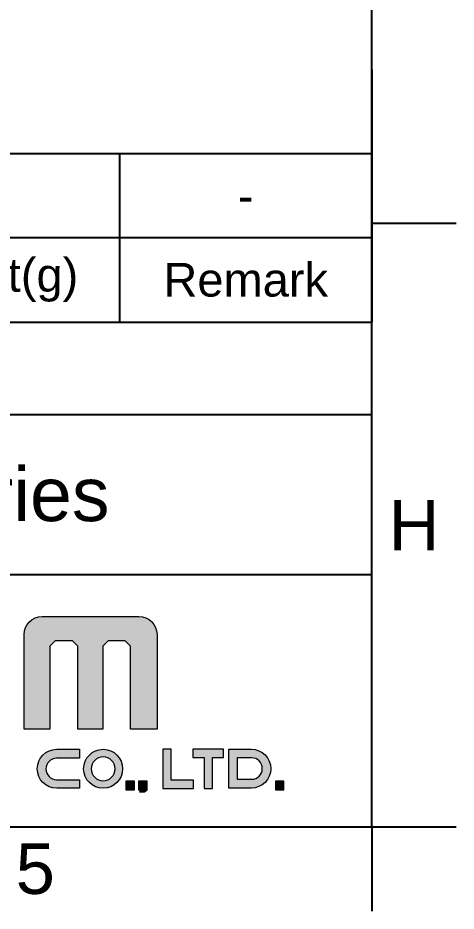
# Model space of a CAD drawing. Header units: millimetres. Extents: x 935 to 1985, y 2093 to 3578.
# Drawn here: x 1855.1 to 1985.3, y 2093.5 to 2358.8 of the extents above; entities that cross this region are included whole.
import ezdxf

# ---------------------------------------------------------------- set-up
doc = ezdxf.new("R2010")
doc.units = ezdxf.units.MM
doc.header["$LTSCALE"] = 0.1
doc.layers.add('FORM', color=7, linetype='Continuous')
doc.layers.add('TEXT', color=2, linetype='Continuous')
doc.styles.get("Standard").update_dxf_attribs({"font": 'arial_0.ttf'})

msp = doc.modelspace()

# ---------------------------------------------------------------- hatches: boundary and pattern name
at = {"layer": 'TEXT'}
h = msp.add_hatch(color=2, dxfattribs=at)
h.dxf.hatch_style = 2
edge = h.paths.add_edge_path()
edge.add_spline(control_points=[(1891.079, 2180.988), (1891.079, 2180.988), (1862.316, 2180.988), (1862.316, 2180.988), (1859.358, 2180.988), (1856.962, 2178.608), (1856.962, 2175.672), (1856.962, 2175.672), (1856.962, 2147.511), (1856.962, 2147.511), (1856.962, 2147.511), (1864.605, 2147.511), (1864.605, 2147.511), (1864.605, 2147.511), (1864.605, 2172.185), (1864.605, 2172.185), (1864.605, 2172.185), (1866.193, 2173.787), (1866.193, 2173.787), (1866.193, 2173.787), (1871.318, 2173.787), (1871.318, 2173.787), (1871.318, 2173.787), (1872.915, 2172.185), (1872.915, 2172.185), (1872.915, 2172.185), (1872.915, 2147.511), (1872.915, 2147.511), (1872.915, 2147.511), (1880.297, 2147.511), (1880.297, 2147.511), (1880.297, 2147.511), (1880.297, 2172.185), (1880.297, 2172.185), (1880.297, 2172.185), (1881.911, 2173.787), (1881.911, 2173.787), (1881.911, 2173.787), (1887.016, 2173.787), (1887.016, 2173.787), (1887.016, 2173.787), (1888.606, 2172.185), (1888.606, 2172.185), (1888.606, 2172.185), (1888.606, 2147.511), (1888.606, 2147.511), (1888.606, 2147.511), (1896.433, 2147.511), (1896.433, 2147.511), (1896.433, 2147.511), (1896.433, 2175.672), (1896.433, 2175.672), (1896.433, 2178.608), (1894.027, 2180.988), (1891.079, 2180.988)], knot_values=[0, 0, 0, 0, 1, 1, 1, 2, 2, 2, 3, 3, 3, 4, 4, 4, 5, 5, 5, 6, 6, 6, 7, 7, 7, 8, 8, 8, 9, 9, 9, 10, 10, 10, 11, 11, 11, 12, 12, 12, 13, 13, 13, 14, 14, 14, 15, 15, 15, 16, 16, 16, 17, 17, 17, 18, 18, 18, 18], degree=3, periodic=0)
h = msp.add_hatch(color=2, dxfattribs=at)
h.dxf.hatch_style = 2
edge = h.paths.add_edge_path()
edge.add_spline(control_points=[(1860.873, 2135.752), (1860.873, 2132.556), (1863.461, 2129.959), (1866.665, 2129.959), (1866.665, 2129.959), (1873.361, 2129.959), (1873.361, 2129.959), (1873.361, 2129.959), (1873.361, 2132.515), (1873.361, 2132.515), (1873.361, 2132.515), (1866.622, 2132.515), (1866.622, 2132.515), (1864.856, 2132.515), (1863.43, 2133.943), (1863.43, 2135.705), (1863.43, 2137.478), (1864.856, 2138.901), (1866.622, 2138.901), (1866.622, 2138.901), (1873.361, 2138.901), (1873.361, 2138.901), (1873.361, 2138.901), (1873.361, 2141.545), (1873.361, 2141.545), (1873.361, 2141.545), (1866.665, 2141.545), (1866.665, 2141.545), (1863.461, 2141.545), (1860.873, 2138.956), (1860.873, 2135.752)], knot_values=[0, 0, 0, 0, 1, 1, 1, 2, 2, 2, 3, 3, 3, 4, 4, 4, 5, 5, 5, 6, 6, 6, 7, 7, 7, 8, 8, 8, 9, 9, 9, 10, 10, 10, 10], degree=3, periodic=0)
h = msp.add_hatch(color=2, dxfattribs=at)
h.dxf.hatch_style = 2
edge = h.paths.add_edge_path()
edge.add_spline(control_points=[(1880.431, 2141.545), (1877.231, 2141.545), (1874.639, 2138.953), (1874.639, 2135.752), (1874.639, 2132.556), (1877.231, 2129.963), (1880.431, 2129.963), (1883.63, 2129.963), (1886.223, 2132.556), (1886.223, 2135.752), (1886.223, 2138.953), (1883.63, 2141.545), (1880.431, 2141.545)], knot_values=[0, 0, 0, 0, 1, 1, 1, 2, 2, 2, 3, 3, 3, 4, 4, 4, 4], degree=3, periodic=0)
edge = h.paths.add_edge_path()
edge.add_spline(control_points=[(1880.431, 2132.213), (1878.477, 2132.213), (1876.891, 2133.801), (1876.891, 2135.752), (1876.891, 2137.711), (1878.477, 2139.295), (1880.431, 2139.295), (1882.387, 2139.295), (1883.971, 2137.711), (1883.971, 2135.752), (1883.971, 2133.801), (1882.387, 2132.213), (1880.431, 2132.213)], knot_values=[0, 0, 0, 0, 1, 1, 1, 2, 2, 2, 3, 3, 3, 4, 4, 4, 4], degree=3, periodic=0)
h = msp.add_hatch(color=2, dxfattribs=at)
h.dxf.hatch_style = 2
h.paths.add_polyline_path([(1900.67, 2141.625), (1898.205, 2141.625), (1898.205, 2132.341), (1898.205, 2129.876), (1900.67, 2129.876), (1907.295, 2129.876), (1907.295, 2132.341), (1900.67, 2132.341)])
h = msp.add_hatch(color=2, dxfattribs=at)
h.dxf.hatch_style = 2
h.paths.add_polyline_path([(1910.4, 2141.625), (1907.087, 2141.625), (1907.087, 2139.16), (1910.4, 2139.16), (1910.4, 2129.876), (1912.865, 2129.876), (1912.865, 2139.16), (1916.176, 2139.16), (1916.176, 2141.625), (1912.865, 2141.625)])
h = msp.add_hatch(color=2, dxfattribs=at)
h.dxf.hatch_style = 2
edge = h.paths.add_edge_path()
edge.add_spline(control_points=[(1924.456, 2141.585), (1924.456, 2141.585), (1917.76, 2141.585), (1917.76, 2141.585), (1917.76, 2141.585), (1917.76, 2129.999), (1917.76, 2129.999), (1917.76, 2129.999), (1924.456, 2129.999), (1924.456, 2129.999), (1927.659, 2129.999), (1930.249, 2132.588), (1930.249, 2135.792), (1930.249, 2138.989), (1927.659, 2141.585), (1924.456, 2141.585)], knot_values=[0, 0, 0, 0, 1, 1, 1, 2, 2, 2, 3, 3, 3, 4, 4, 4, 5, 5, 5, 5], degree=3, periodic=0)
edge = h.paths.add_edge_path()
edge.add_spline(control_points=[(1924.498, 2132.643), (1924.498, 2132.643), (1920.225, 2132.643), (1920.225, 2132.643), (1920.225, 2132.643), (1920.225, 2139.025), (1920.225, 2139.025), (1920.225, 2139.025), (1924.498, 2139.025), (1924.498, 2139.025), (1926.266, 2139.025), (1927.69, 2137.602), (1927.69, 2135.836), (1927.69, 2134.066), (1926.266, 2132.643), (1924.498, 2132.643)], knot_values=[0, 0, 0, 0, 1, 1, 1, 2, 2, 2, 3, 3, 3, 4, 4, 4, 5, 5, 5, 5], degree=3, periodic=0)
h = msp.add_hatch(color=2, dxfattribs=at)
h.dxf.hatch_style = 2
h.paths.add_polyline_path([(1887.184, 2129.508), (1889.741, 2129.508), (1889.741, 2132.067), (1887.184, 2132.067)])
h = msp.add_hatch(color=2, dxfattribs=at)
h.dxf.hatch_style = 2
h.paths.add_polyline_path([(1890.917, 2129.508), (1891.941, 2129.508), (1891.225, 2128.893), (1892.76, 2128.893), (1893.477, 2129.508), (1893.477, 2132.067), (1890.917, 2132.067)])
h = msp.add_hatch(color=2, dxfattribs=at)
h.dxf.hatch_style = 2
h.paths.add_polyline_path([(1931.59, 2129.508), (1934.148, 2129.508), (1934.148, 2132.067), (1931.59, 2132.067)])

# ---------------------------------------------------------------- linework, layer by layer
at = {"layer": 'FORM'}
for p, q in [((1960.28, 2118.47), (1960.28, 3553.47)), ((1960.28, 2343.47), (1960.28, 2268.47)), ((1960.28, 2318.47), (1425.28, 2318.47)), ((1885.28, 2318.47), (1885.28, 2268.47)), ((1960.28, 2297.845), (1985.28, 2297.845)), ((1960.28, 2293.47), (1425.28, 2293.47)), ((1425.28, 2268.47), (1960.28, 2268.47)), ((1960.28, 2193.47), (1960.28, 2268.47)), ((1660.28, 2240.97), (1960.28, 2240.97)), ((960.311, 2193.47), (1960.28, 2193.47)), ((960.28, 2118.47), (1960.28, 2118.47)), ((1960.28, 2118.47), (1960.28, 2093.47)), ((1960.28, 2118.47), (1985.28, 2118.47))]:
    msp.add_line(p, q, dxfattribs=at)
at = {"layer": 'TEXT', "lineweight": 0}
for points in [[(1900.67, 2141.625), (1898.205, 2141.625), (1898.205, 2132.341), (1898.205, 2129.876), (1900.67, 2129.876), (1907.295, 2129.876), (1907.295, 2132.341), (1900.67, 2132.341), (1900.67, 2141.625)], [(1910.4, 2141.625), (1907.087, 2141.625), (1907.087, 2139.16), (1910.4, 2139.16), (1910.4, 2129.876), (1912.865, 2129.876), (1912.865, 2139.16), (1916.176, 2139.16), (1916.176, 2141.625), (1912.865, 2141.625), (1910.4, 2141.625)], [(1887.184, 2129.508), (1889.741, 2129.508), (1889.741, 2132.067), (1887.184, 2132.067), (1887.184, 2129.508)], [(1890.917, 2129.508), (1891.941, 2129.508), (1891.225, 2128.893), (1892.76, 2128.893), (1893.477, 2129.508), (1893.477, 2132.067), (1890.917, 2132.067), (1890.917, 2129.508)], [(1931.59, 2129.508), (1934.148, 2129.508), (1934.148, 2132.067), (1931.59, 2132.067), (1931.59, 2129.508)]]:
    msp.add_lwpolyline(points, dxfattribs=at)
for points, knots in [([(1891.079, 2180.988), (1891.079, 2180.988), (1862.316, 2180.988), (1862.316, 2180.988), (1859.358, 2180.988), (1856.962, 2178.608), (1856.962, 2175.672), (1856.962, 2175.672), (1856.962, 2147.511), (1856.962, 2147.511), (1856.962, 2147.511), (1864.605, 2147.511), (1864.605, 2147.511), (1864.605, 2147.511), (1864.605, 2172.185), (1864.605, 2172.185), (1864.605, 2172.185), (1866.193, 2173.787), (1866.193, 2173.787), (1866.193, 2173.787), (1871.318, 2173.787), (1871.318, 2173.787), (1871.318, 2173.787), (1872.915, 2172.185), (1872.915, 2172.185), (1872.915, 2172.185), (1872.915, 2147.511), (1872.915, 2147.511), (1872.915, 2147.511), (1880.297, 2147.511), (1880.297, 2147.511), (1880.297, 2147.511), (1880.297, 2172.185), (1880.297, 2172.185), (1880.297, 2172.185), (1881.911, 2173.787), (1881.911, 2173.787), (1881.911, 2173.787), (1887.016, 2173.787), (1887.016, 2173.787), (1887.016, 2173.787), (1888.606, 2172.185), (1888.606, 2172.185), (1888.606, 2172.185), (1888.606, 2147.511), (1888.606, 2147.511), (1888.606, 2147.511), (1896.433, 2147.511), (1896.433, 2147.511), (1896.433, 2147.511), (1896.433, 2175.672), (1896.433, 2175.672), (1896.433, 2178.608), (1894.027, 2180.988), (1891.079, 2180.988)], [0, 0, 0, 0, 1, 1, 1, 2, 2, 2, 3, 3, 3, 4, 4, 4, 5, 5, 5, 6, 6, 6, 7, 7, 7, 8, 8, 8, 9, 9, 9, 10, 10, 10, 11, 11, 11, 12, 12, 12, 13, 13, 13, 14, 14, 14, 15, 15, 15, 16, 16, 16, 17, 17, 17, 18, 18, 18, 18]), ([(1860.873, 2135.752), (1860.873, 2132.556), (1863.461, 2129.959), (1866.665, 2129.959), (1866.665, 2129.959), (1873.361, 2129.959), (1873.361, 2129.959), (1873.361, 2129.959), (1873.361, 2132.515), (1873.361, 2132.515), (1873.361, 2132.515), (1866.622, 2132.515), (1866.622, 2132.515), (1864.856, 2132.515), (1863.43, 2133.943), (1863.43, 2135.705), (1863.43, 2137.478), (1864.856, 2138.901), (1866.622, 2138.901), (1866.622, 2138.901), (1873.361, 2138.901), (1873.361, 2138.901), (1873.361, 2138.901), (1873.361, 2141.545), (1873.361, 2141.545), (1873.361, 2141.545), (1866.665, 2141.545), (1866.665, 2141.545), (1863.461, 2141.545), (1860.873, 2138.956), (1860.873, 2135.752)], [0, 0, 0, 0, 1, 1, 1, 2, 2, 2, 3, 3, 3, 4, 4, 4, 5, 5, 5, 6, 6, 6, 7, 7, 7, 8, 8, 8, 9, 9, 9, 10, 10, 10, 10]), ([(1880.431, 2141.545), (1877.231, 2141.545), (1874.639, 2138.953), (1874.639, 2135.752), (1874.639, 2132.556), (1877.231, 2129.963), (1880.431, 2129.963), (1883.63, 2129.963), (1886.223, 2132.556), (1886.223, 2135.752), (1886.223, 2138.953), (1883.63, 2141.545), (1880.431, 2141.545)], [0, 0, 0, 0, 1, 1, 1, 2, 2, 2, 3, 3, 3, 4, 4, 4, 4]), ([(1924.456, 2141.585), (1924.456, 2141.585), (1917.76, 2141.585), (1917.76, 2141.585), (1917.76, 2141.585), (1917.76, 2129.999), (1917.76, 2129.999), (1917.76, 2129.999), (1924.456, 2129.999), (1924.456, 2129.999), (1927.659, 2129.999), (1930.249, 2132.588), (1930.249, 2135.792), (1930.249, 2138.989), (1927.659, 2141.585), (1924.456, 2141.585)], [0, 0, 0, 0, 1, 1, 1, 2, 2, 2, 3, 3, 3, 4, 4, 4, 5, 5, 5, 5]), ([(1880.431, 2132.213), (1878.477, 2132.213), (1876.891, 2133.801), (1876.891, 2135.752), (1876.891, 2137.711), (1878.477, 2139.295), (1880.431, 2139.295), (1882.387, 2139.295), (1883.971, 2137.711), (1883.971, 2135.752), (1883.971, 2133.801), (1882.387, 2132.213), (1880.431, 2132.213)], [0, 0, 0, 0, 1, 1, 1, 2, 2, 2, 3, 3, 3, 4, 4, 4, 4]), ([(1924.498, 2132.643), (1924.498, 2132.643), (1920.225, 2132.643), (1920.225, 2132.643), (1920.225, 2132.643), (1920.225, 2139.025), (1920.225, 2139.025), (1920.225, 2139.025), (1924.498, 2139.025), (1924.498, 2139.025), (1926.266, 2139.025), (1927.69, 2137.602), (1927.69, 2135.836), (1927.69, 2134.066), (1926.266, 2132.643), (1924.498, 2132.643)], [0, 0, 0, 0, 1, 1, 1, 2, 2, 2, 3, 3, 3, 4, 4, 4, 5, 5, 5, 5])]:
    msp.add_open_spline(points, degree=3, knots=knots, dxfattribs=at)

# ---------------------------------------------------------------- texts
at = {"layer": 'FORM', "char_height": 15, "attachment_point": 5}
for s, width, insert in [('H', 5, (1972.78, 2208.157)), ('5', 40, (1860.28, 2105.97))]:
    msp.add_mtext_dynamic_manual_height_columns(s, width=width, gutter_width=12.5, heights=[0], dxfattribs=dict(at, insert=insert))
at = {"layer": 'TEXT', "attachment_point": 5}
for s, width, insert, char_height in [('-', 15, (1922.78, 2305.97), 10), ('Weight(g)', 17, (1842.78, 2280.97), 10), ('Remark', 15, (1922.78, 2280.97), 10), ('Flusher Series', 180, (1810.28, 2217.22), 16)]:
    msp.add_mtext_dynamic_manual_height_columns(s, width=width, gutter_width=12.5, heights=[0], dxfattribs=dict(at, insert=insert, char_height=char_height))

doc.saveas('drawing.dxf')
